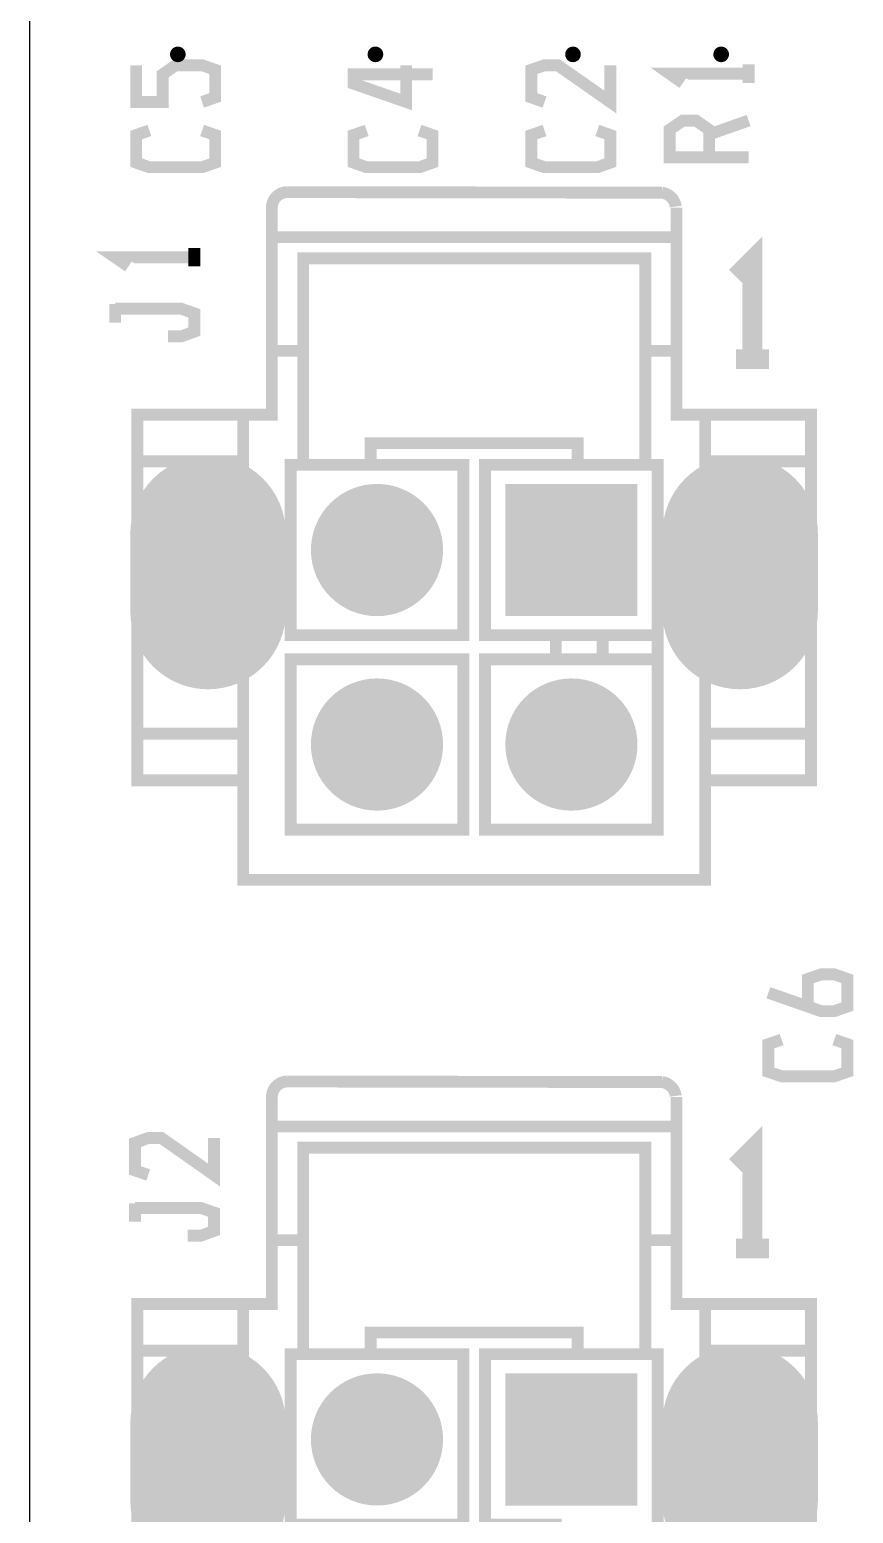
# Model space of a CAD drawing. Extents: x -89.1 to -29.1, y 13.7 to 70.2.
# Drawn here: x -89.14 to -78.55, y 34.45 to 53.52 of the extents above; entities that cross this region are included whole.
import ezdxf

# ---------------------------------------------------------------- set-up
doc = ezdxf.new("R2010")
doc.units = 0
doc.header["$MEASUREMENT"] = 0
doc.layers.get('0').update_dxf_attribs({"linetype": 'CONTINUOUS'})
for name, color, linetype in [('23-326-0_DRD', 2, 'CONTINUOUS'), ('23-326-0_SMT', 254, 'CONTINUOUS'), ('23-326-0_SST', 1, 'CONTINUOUS'), ('THRUHOLE_TAP', 8, 'CONTINUOUS')]:
    doc.layers.add(name, color=color, linetype=linetype)

# ---------------------------------------------------------------- blocks, each defined once
blk = doc.blocks.new('OBLONG_7')
at = {"const_width": 1.99898}
blk.add_lwpolyline([(0, 0.50038), (0, -0.50038)], dxfattribs=at)
at = {"const_width": 0.99949}
for points in [[(-0.499744, 0.50038, 1), (0.499744, 0.50038, 1)], [(-0.499744, -0.50038, 1), (0.499744, -0.50038, 1)]]:
    blk.add_lwpolyline(points, format="xyb", close=True, dxfattribs=at)
blk = doc.blocks.new('ROUND_8')
at = {"const_width": 0.8496299999999999}
blk.add_lwpolyline([(-0.424814, 0, 1), (0.424814, 0, 1)], format="xyb", close=True, dxfattribs=at)
blk = doc.blocks.new('SQUARE_9')
blk.add_solid([(0.8496299999999999, 0.8496299999999999), (0.8496299999999999, -0.8496299999999999), (-0.8496299999999999, 0.8496299999999999), (-0.8496299999999999, -0.8496299999999999)])
blk = doc.blocks.new('ROUND_64')
at = {"const_width": 0.10033}
blk.add_lwpolyline([(-0.050164, 0, 1), (0.050164, 0, 1)], format="xyb", close=True, dxfattribs=at)
blk = doc.blocks.new('ROUND_12')
at = {"const_width": 0.59944}
blk.add_lwpolyline([(-0.29972, 0, 1), (0.29972, 0, 1)], format="xyb", close=True, dxfattribs=at)
blk = doc.blocks.new('ROUND_23')
at = {"const_width": 0.8001}
blk.add_lwpolyline([(-0.40005, 0, 1), (0.40005, 0, 1)], format="xyb", close=True, dxfattribs=at)

msp = doc.modelspace()

# ---------------------------------------------------------------- linework, layer by layer
at = {"layer": '23-326-0_DRD', "color": 1}
msp.add_line((-89.14021413604493, 70.17306563341195), (-89.14021413604493, 20.17824563341195), dxfattribs=at)
at = {"layer": '23-326-0_SST'}
for points, const_width in [([(-86.92279413604493, 52.58610563341195), (-86.75515413604494, 52.64452563341194), (-86.75515413604494, 53.00012563341195), (-86.92279413604493, 53.05854563341195), (-87.26315413604493, 53.05854563341195), (-87.43079413604494, 52.94170563341194), (-87.43079413604494, 52.58610563341195), (-87.77115413604493, 52.58610563341195), (-87.77115413604493, 53.05854563341195)], 0.1524), ([(-84.29897413604493, 53.05854563341195), (-84.29897413604493, 52.58610563341195), (-84.97715413604493, 52.82232563341194), (-84.97715413604493, 52.94170563341194), (-83.96115413604494, 52.94170563341194)], 0.1524), ([(-81.67515413604494, 53.05854563341195), (-81.67515413604494, 52.58610563341195), (-82.35079413604493, 53.05854563341195), (-82.52097413604493, 53.05854563341195), (-82.69115413604493, 53.00012563341195), (-82.69115413604493, 52.64452563341194), (-82.52097413604493, 52.58610563341195)], 0.1524), ([(-79.89715413604493, 52.94932563341195), (-80.91315413604494, 52.94932563341195), (-80.74297413604494, 52.82994563341195)], 0.1524), ([(-79.89715413604493, 53.06870563341194), (-79.89715413604493, 52.82994563341195)], 0.1524), ([(-86.92279413604493, 52.22034563341195), (-86.75515413604494, 52.16192563341195), (-86.75515413604494, 51.80632563341194), (-86.92279413604493, 51.74790563341195), (-87.60097413604493, 51.74790563341195), (-87.77115413604493, 51.80632563341194), (-87.77115413604493, 52.16192563341195), (-87.60097413604493, 52.22034563341195)], 0.1524), ([(-84.12879413604493, 52.22034563341195), (-83.96115413604494, 52.16192563341195), (-83.96115413604494, 51.80632563341194), (-84.12879413604493, 51.74790563341195), (-84.80697413604493, 51.74790563341195), (-84.97715413604493, 51.80632563341194), (-84.97715413604493, 52.16192563341195), (-84.80697413604493, 52.22034563341195)], 0.1524), ([(-81.84279413604493, 52.22034563341195), (-81.67515413604494, 52.16192563341195), (-81.67515413604494, 51.80632563341194), (-81.84279413604493, 51.74790563341195), (-82.52097413604493, 51.74790563341195), (-82.69115413604493, 51.80632563341194), (-82.69115413604493, 52.16192563341195), (-82.52097413604493, 52.22034563341195)], 0.1524), ([(-80.40515413604493, 51.87490563341194), (-80.40515413604493, 52.23050563341194), (-80.57279413604493, 52.34734563341195), (-80.74297413604494, 52.34734563341195), (-80.91315413604494, 52.23050563341194), (-80.91315413604494, 51.87490563341194), (-79.89715413604493, 51.87490563341194)], 0.1524), ([(-80.40515413604493, 52.16954563341194), (-79.89715413604493, 52.34734563341195)], 0.1524), ([(-85.82551413604493, 51.42786563341195), (-81.01221413604493, 51.42024563341194)], 0.1524), ([(-80.82425413604493, 51.22720563341194), (-80.82425413604493, 50.84874563341195), (-86.02617413604493, 50.84874563341195), (-86.02617413604493, 51.22720563341194)], 0.1524), ([(-85.62485413604493, 49.38824563341195), (-86.02617413604493, 49.38824563341195), (-86.02617413604493, 50.84874563341195)], 0.1524), ([(-80.45595413604494, 48.56782563341194), (-80.82425413604493, 48.56782563341194), (-80.82425413604493, 49.38824563341195), (-80.82425413604493, 50.84874563341195)], 0.1524), ([(-87.02439413604493, 50.70904563341195), (-87.02439413604493, 50.47282563341194)], 0.1524), ([(-79.84889413604493, 49.28156563341194), (-79.84889413604493, 50.55156563341195), (-80.05971413604493, 50.34074563341195)], 0.254), ([(-87.02439413604493, 50.58966563341195), (-88.04039413604494, 50.58966563341195), (-87.87021413604494, 50.47282563341194)], 0.1524), ([(-81.22557413604493, 50.57696563341194), (-85.62485413604493, 50.57696563341194), (-85.62485413604493, 49.38824563341195), (-85.62485413604493, 47.92266563341195), (-85.78487413604493, 47.92266563341195), (-85.78487413604493, 45.73318563341195), (-83.56491413604493, 45.73318563341195), (-83.56491413604493, 47.92266563341195), (-84.75617413604493, 47.92266563341195), (-84.75617413604493, 48.20206563341195), (-82.09425413604492, 48.20206563341195), (-82.09425413604492, 47.92266563341195), (-83.28551413604494, 47.92266563341195), (-83.28551413604494, 45.73318563341195), (-82.37619413604493, 45.73318563341195), (-82.37619413604493, 45.42330563341195), (-83.28551413604494, 45.42330563341195), (-83.28551413604494, 43.23382563341195), (-81.06555413604494, 43.23382563341195), (-81.06555413604494, 47.92266563341195), (-81.22557413604493, 47.92266563341195), (-81.22557413604493, 49.38824563341195), (-81.22557413604493, 50.57696563341194)], 0.1524), ([(-88.04039413604494, 49.99022563341195), (-88.04039413604494, 49.75146563341195)], 0.1524), ([(-87.36221413604493, 49.57366563341195), (-87.19203413604494, 49.57366563341195), (-87.02439413604493, 49.63462563341194), (-87.02439413604493, 49.87084563341195), (-87.19203413604494, 49.92926563341194), (-88.04039413604494, 49.92926563341194)], 0.1524), ([(-86.39447413604493, 48.56782563341194), (-86.02617413604493, 48.56782563341194), (-86.02617413604493, 49.38824563341195)], 0.1524), ([(-81.22557413604493, 49.38824563341195), (-80.82425413604493, 49.38824563341195)], 0.1524), ([(-79.63553413604492, 49.28156563341194), (-80.05971413604493, 49.28156563341194)], 0.254), ([(-80.45595413604494, 47.96838563341195), (-79.09451413604494, 47.96838563341195), (-79.09451413604494, 48.56782563341194), (-80.45595413604494, 48.56782563341194), (-80.45595413604494, 42.58866563341195), (-86.39447413604493, 42.58866563341195), (-86.39447413604493, 48.56782563341194), (-87.75591413604494, 48.56782563341194), (-87.75591413604494, 47.96838563341195), (-87.75591413604494, 44.46826563341195), (-86.39447413604493, 44.46826563341195)], 0.1524), ([(-86.39447413604493, 47.96838563341195), (-87.75591413604494, 47.96838563341195)], 0.1524), ([(-84.75617413604493, 47.92266563341195), (-85.62485413604493, 47.92266563341195)], 0.1524), ([(-81.22557413604493, 47.92266563341195), (-82.09425413604492, 47.92266563341195)], 0.1524), ([(-80.45595413604494, 43.86882563341194), (-79.09451413604494, 43.86882563341194), (-79.09451413604494, 44.46826563341195), (-79.09451413604494, 47.96838563341195)], 0.1524), ([(-84.84253413604493, 46.99556563341195), (-84.99239413604494, 47.14542563341195), (-84.35739413604493, 47.14542563341195), (-84.50725413604493, 46.99556563341195), (-84.84253413604493, 46.99556563341195), (-84.84253413604493, 46.66028563341195), (-84.99239413604494, 46.51042563341194), (-84.35739413604493, 46.51042563341194), (-84.50725413604493, 46.66028563341195), (-84.84253413604493, 46.66028563341195)], 0.1524), ([(-84.99239413604494, 46.51042563341194), (-84.99239413604494, 47.14542563341195)], 0.1524), ([(-84.35739413604493, 46.51042563341194), (-84.35739413604493, 47.14542563341195)], 0.1524), ([(-82.34317413604494, 46.99556563341195), (-82.49303413604493, 47.14542563341195), (-81.85803413604494, 47.14542563341195), (-82.00789413604494, 46.99556563341195), (-82.34317413604494, 46.99556563341195), (-82.34317413604494, 46.66028563341195), (-82.49303413604493, 46.51042563341194), (-81.85803413604494, 46.51042563341194), (-82.00789413604494, 46.66028563341195), (-82.34317413604494, 46.66028563341195)], 0.1524), ([(-82.49303413604493, 46.51042563341194), (-82.49303413604493, 47.14542563341195)], 0.1524), ([(-81.85803413604494, 46.51042563341194), (-81.85803413604494, 47.14542563341195)], 0.1524), ([(-84.50725413604493, 46.99556563341195), (-84.50725413604493, 46.66028563341195)], 0.1524), ([(-82.00789413604494, 46.99556563341195), (-82.00789413604494, 46.66028563341195)], 0.1524), ([(-81.06555413604494, 45.73318563341195), (-81.77421413604493, 45.73318563341195), (-81.77421413604493, 45.42330563341195), (-82.37619413604493, 45.42330563341195)], 0.1524), ([(-82.37619413604493, 45.73318563341195), (-81.77421413604493, 45.73318563341195)], 0.1524), ([(-85.78487413604493, 43.23382563341195), (-83.56491413604493, 43.23382563341195), (-83.56491413604493, 45.42330563341195), (-85.78487413604493, 45.42330563341195), (-85.78487413604493, 43.23382563341195)], 0.1524), ([(-81.06555413604494, 45.42330563341195), (-81.77421413604493, 45.42330563341195)], 0.1524), ([(-84.84253413604493, 44.49620563341195), (-84.99239413604494, 44.64606563341195), (-84.99239413604494, 44.01106563341195), (-84.35739413604493, 44.01106563341195), (-84.50725413604493, 44.16092563341195), (-84.50725413604493, 44.49620563341195), (-84.84253413604493, 44.49620563341195), (-84.84253413604493, 44.16092563341195), (-84.50725413604493, 44.16092563341195)], 0.1524), ([(-84.99239413604494, 44.64606563341195), (-84.35739413604493, 44.64606563341195), (-84.50725413604493, 44.49620563341195)], 0.1524), ([(-84.35739413604493, 44.01106563341195), (-84.35739413604493, 44.64606563341195)], 0.1524), ([(-81.85803413604494, 44.01106563341195), (-81.85803413604494, 44.64606563341195), (-82.49303413604493, 44.64606563341195), (-82.34317413604494, 44.49620563341195), (-82.34317413604494, 44.16092563341195), (-82.49303413604493, 44.01106563341195), (-81.85803413604494, 44.01106563341195), (-82.00789413604494, 44.16092563341195), (-82.00789413604494, 44.49620563341195), (-82.34317413604494, 44.49620563341195)], 0.1524), ([(-82.49303413604493, 44.01106563341195), (-82.49303413604493, 44.64606563341195)], 0.1524), ([(-81.85803413604494, 44.64606563341195), (-82.00789413604494, 44.49620563341195)], 0.1524), ([(-87.75591413604494, 44.46826563341195), (-87.75591413604494, 43.86882563341194), (-86.39447413604493, 43.86882563341194)], 0.1524), ([(-80.45595413604494, 44.46826563341195), (-79.09451413604494, 44.46826563341195)], 0.1524), ([(-84.99239413604494, 44.01106563341195), (-84.84253413604493, 44.16092563341195)], 0.1524), ([(-82.00789413604494, 44.16092563341195), (-82.34317413604494, 44.16092563341195)], 0.1524), ([(-79.13515413604493, 40.96052563341195), (-79.13515413604493, 41.31612563341194), (-78.96497413604493, 41.37454563341195), (-78.79479413604493, 41.37454563341195), (-78.62715413604494, 41.31612563341194), (-78.62715413604494, 40.96052563341195), (-78.79479413604493, 40.90210563341195), (-78.96497413604493, 40.90210563341195), (-79.64315413604493, 41.13832563341195)], 0.1524), ([(-78.79479413604493, 40.53634563341195), (-78.62715413604494, 40.47792563341194), (-78.62715413604494, 40.12232563341195), (-78.79479413604493, 40.06390563341195), (-79.47297413604494, 40.06390563341195), (-79.64315413604493, 40.12232563341195), (-79.64315413604493, 40.47792563341194), (-79.47297413604494, 40.53634563341195)], 0.1524), ([(-85.82551413604493, 39.99786563341195), (-81.01221413604493, 39.99024563341194)], 0.1524), ([(-80.82425413604493, 39.79720563341195), (-80.82425413604493, 39.41874563341194), (-86.02617413604493, 39.41874563341194), (-86.02617413604493, 39.79720563341195)], 0.1524), ([(-85.62485413604493, 37.95824563341195), (-86.02617413604493, 37.95824563341195), (-86.02617413604493, 39.41874563341194)], 0.1524), ([(-80.45595413604494, 37.13782563341195), (-80.82425413604493, 37.13782563341195), (-80.82425413604493, 37.95824563341195), (-80.82425413604493, 39.41874563341194)], 0.1524), ([(-86.77039413604493, 39.27142563341195), (-86.77039413604493, 38.79644563341195), (-87.44603413604493, 39.27142563341195), (-87.61621413604493, 39.27142563341195), (-87.78639413604493, 39.21046563341195), (-87.78639413604493, 38.85486563341195), (-87.61621413604493, 38.79644563341195)], 0.1524), ([(-79.84889413604493, 37.85156563341195), (-79.84889413604493, 39.12156563341195), (-80.05971413604493, 38.91074563341195)], 0.254), ([(-81.22557413604493, 39.14696563341195), (-85.62485413604493, 39.14696563341195), (-85.62485413604493, 37.95824563341195), (-85.62485413604493, 36.49266563341195), (-85.78487413604493, 36.49266563341195), (-85.78487413604493, 34.30318563341194), (-83.56491413604493, 34.30318563341194), (-83.56491413604493, 36.49266563341195), (-84.75617413604493, 36.49266563341195), (-84.75617413604493, 36.77206563341195), (-82.09425413604492, 36.77206563341195), (-82.09425413604492, 36.49266563341195), (-83.28551413604494, 36.49266563341195), (-83.28551413604494, 34.30318563341194), (-82.37619413604493, 34.30318563341194), (-82.37619413604493, 33.99330563341195), (-83.28551413604494, 33.99330563341195), (-83.28551413604494, 31.80382563341195), (-81.06555413604494, 31.80382563341195), (-81.06555413604494, 36.49266563341195), (-81.22557413604493, 36.49266563341195), (-81.22557413604493, 37.95824563341195), (-81.22557413604493, 39.14696563341195)], 0.1524), ([(-87.78639413604493, 38.43322563341195), (-87.78639413604493, 38.19446563341195)], 0.1524), ([(-87.10821413604494, 38.01666563341195), (-86.93803413604493, 38.01666563341195), (-86.77039413604493, 38.07762563341194), (-86.77039413604493, 38.31384563341194), (-86.93803413604493, 38.37226563341195), (-87.78639413604493, 38.37226563341195)], 0.1524), ([(-86.39447413604493, 37.13782563341195), (-86.02617413604493, 37.13782563341195), (-86.02617413604493, 37.95824563341195)], 0.1524), ([(-81.22557413604493, 37.95824563341195), (-80.82425413604493, 37.95824563341195)], 0.1524), ([(-79.63553413604492, 37.85156563341195), (-80.05971413604493, 37.85156563341195)], 0.254), ([(-80.45595413604494, 36.53838563341195), (-79.09451413604494, 36.53838563341195), (-79.09451413604494, 37.13782563341195), (-80.45595413604494, 37.13782563341195), (-80.45595413604494, 31.15866563341195), (-86.39447413604493, 31.15866563341195), (-86.39447413604493, 37.13782563341195), (-87.75591413604494, 37.13782563341195), (-87.75591413604494, 36.53838563341195), (-87.75591413604494, 33.03826563341195), (-86.39447413604493, 33.03826563341195)], 0.1524), ([(-86.39447413604493, 36.53838563341195), (-87.75591413604494, 36.53838563341195)], 0.1524), ([(-80.45595413604494, 32.43882563341195), (-79.09451413604494, 32.43882563341195), (-79.09451413604494, 33.03826563341195), (-79.09451413604494, 36.53838563341195)], 0.1524), ([(-84.75617413604493, 36.49266563341195), (-85.62485413604493, 36.49266563341195)], 0.1524), ([(-81.22557413604493, 36.49266563341195), (-82.09425413604492, 36.49266563341195)], 0.1524), ([(-84.84253413604493, 35.56556563341195), (-84.99239413604494, 35.71542563341195), (-84.35739413604493, 35.71542563341195), (-84.50725413604493, 35.56556563341195), (-84.84253413604493, 35.56556563341195), (-84.84253413604493, 35.23028563341195), (-84.99239413604494, 35.08042563341195), (-84.35739413604493, 35.08042563341195), (-84.50725413604493, 35.23028563341195), (-84.84253413604493, 35.23028563341195)], 0.1524), ([(-84.99239413604494, 35.08042563341195), (-84.99239413604494, 35.71542563341195)], 0.1524), ([(-84.35739413604493, 35.08042563341195), (-84.35739413604493, 35.71542563341195)], 0.1524), ([(-82.34317413604494, 35.56556563341195), (-82.49303413604493, 35.71542563341195), (-81.85803413604494, 35.71542563341195), (-82.00789413604494, 35.56556563341195), (-82.34317413604494, 35.56556563341195), (-82.34317413604494, 35.23028563341195), (-82.49303413604493, 35.08042563341195), (-81.85803413604494, 35.08042563341195), (-82.00789413604494, 35.23028563341195), (-82.34317413604494, 35.23028563341195)], 0.1524), ([(-82.49303413604493, 35.08042563341195), (-82.49303413604493, 35.71542563341195)], 0.1524), ([(-81.85803413604494, 35.08042563341195), (-81.85803413604494, 35.71542563341195)], 0.1524), ([(-84.50725413604493, 35.56556563341195), (-84.50725413604493, 35.23028563341195)], 0.1524), ([(-82.00789413604494, 35.56556563341195), (-82.00789413604494, 35.23028563341195)], 0.1524)]:
    msp.add_lwpolyline(points, dxfattribs=dict(at, const_width=const_width))
at = {"layer": '23-326-0_SST', "const_width": 0.1524}
for points in [[(-85.82551413604493, 51.42786563341195, 0.4142136), (-86.02617413604493, 51.22720563341194)], [(-80.83441413604493, 51.24244563341195, 0.3431078), (-81.01221413604493, 51.42024563341194)], [(-85.82551413604493, 39.99786563341195, 0.4142136), (-86.02617413604493, 39.79720563341195)], [(-80.83441413604493, 39.81244563341195, 0.3431078), (-81.01221413604493, 39.99024563341194)]]:
    msp.add_lwpolyline(points, format="xyb", dxfattribs=at)

# ---------------------------------------------------------------- block references
at = {"layer": '23-326-0_SMT'}
for name, p in [('OBLONG_7', (-86.84659413604493, 46.53836563341195)), ('OBLONG_7', (-80.00637413604494, 46.53836563341195)), ('ROUND_8', (-84.67489413604493, 46.82792563341195)), ('SQUARE_9', (-82.17553413604493, 46.82792563341195)), ('ROUND_8', (-84.67489413604493, 44.32856563341195)), ('ROUND_8', (-82.17553413604493, 44.32856563341195)), ('OBLONG_7', (-86.84659413604493, 35.10836563341195)), ('OBLONG_7', (-80.00637413604494, 35.10836563341195)), ('ROUND_8', (-84.67489413604493, 35.39792563341194)), ('SQUARE_9', (-82.17553413604493, 35.39792563341194))]:
    msp.add_blockref(name, p, dxfattribs=at)
at = {"layer": 'THRUHOLE_TAP'}
for name, p in [('ROUND_64', (-87.23521413604493, 53.19824563341195)), ('ROUND_64', (-84.69521413604494, 53.19824563341195)), ('ROUND_64', (-82.15521413604493, 53.19824563341195)), ('ROUND_64', (-80.25021413604493, 53.19824563341195)), ('ROUND_23', (-86.84659413604493, 46.53836563341195)), ('ROUND_12', (-84.67489413604493, 46.82792563341195)), ('ROUND_12', (-82.17553413604493, 46.82792563341195)), ('ROUND_23', (-80.00637413604494, 46.53836563341195)), ('ROUND_12', (-84.67489413604493, 44.32856563341195)), ('ROUND_12', (-82.17553413604493, 44.32856563341195)), ('ROUND_23', (-86.84659413604493, 35.10836563341195)), ('ROUND_12', (-84.67489413604493, 35.39792563341194)), ('ROUND_12', (-82.17553413604493, 35.39792563341194)), ('ROUND_23', (-80.00637413604494, 35.10836563341195))]:
    msp.add_blockref(name, p, dxfattribs=at)

doc.saveas('drawing.dxf')
